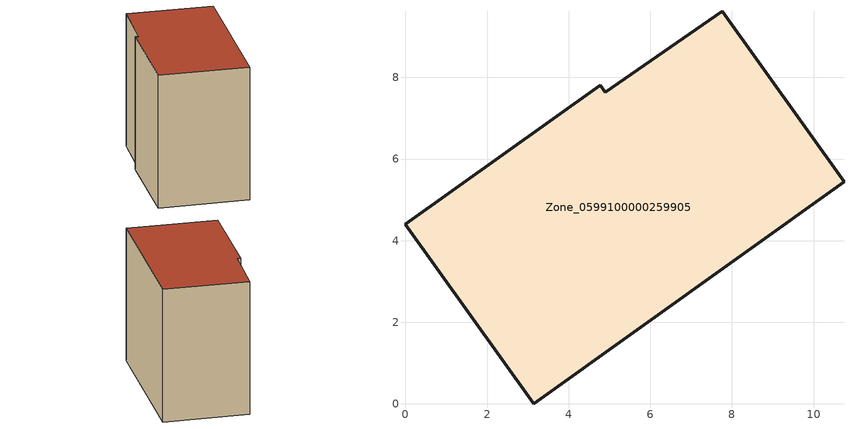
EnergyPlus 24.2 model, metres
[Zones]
Zone_0599100000259905
 floor ground (C_G): 7.76,9.63 10.74,5.45 3.14,0 0,4.4 4.78,7.81 4.9,7.64 z0
 wall outside (C_F): 3.14,0 10.74,5.45 7.76,9.63 4.9,7.64 4.78,7.81 0,4.4 3.14,0 z0:8.25
 roof outside (C_R): 10.74,5.45 7.76,9.63 4.9,7.64 4.78,7.81 0,4.4 3.14,0 z8.25
[BUILDING]
Pand.0599100000259905: North Axis=0; Terrain=City; Loads Convergence Tolerance Value=0.04; Temperature Convergence Tolerance Value=0.4; Solar Distribution=FullExterior; Maximum Number of Warmup Days=25; Minimum Number of Warmup Days=1
[Site:Location]
Rotterdam.The.Hague.AP_ZH_NLD Design_Conditions: Latitude=51.96; Longitude=4.45; Time Zone=1; Elevation=-4.5
[SITE:GROUNDTEMPERATURE:BUILDINGSURFACE]
18, 18, 18, 18, 18, 18, 18, 18, 18, 18, 18, 18
[MATERIAL] Thermal Absorptance=0.9; Solar Absorptance=0.7; Visible Absorptance=0.7
Name | Roughness | Thickness | Conductivity | Density | Specific Heat
G.TC.1975-1991 | MediumSmooth | 0.15 | 0.288461 | 540 | 1210
F.TC.1975-1991 | Rough | 0.3 | 0.230769 | 1920 | 840
R.TC.1975-1991 | MediumRough | 0.2 | 0.153846 | 1500 | 1000
[CONSTRUCTION]
C_G: G.TC.1975-1991
C_F: F.TC.1975-1991
C_R: R.TC.1975-1991
[ZONE]
Zone_0599100000259905: Type=1; Multiplier=1; Ceiling Height=Autocalculate; Volume=Autocalculate; Floor Area=autocalculate; Part of Total Floor Area=Yes
[ZONEINFILTRATION:DESIGNFLOWRATE]
Infil_Zone_0599100000259905: Zone or ZoneList or Space or SpaceList=Zone_0599100000259905; Schedule=AlwaysOn; Design Flow Rate Calculation Method=Flow/Area; Flow Rate per Floor Area=0.003; Constant Term Coefficient=1; Temperature Term Coefficient=0; Velocity Term Coefficient=0; Velocity Squared Term Coefficient=0
[HVACTEMPLATE:ZONE:IDEALLOADSAIRSYSTEM]
Zone_0599100000259905: Maximum Heating Supply Air Temperature=50; Minimum Cooling Supply Air Temperature=13; Maximum Heating Supply Air Humidity Ratio=0.0156; Minimum Cooling Supply Air Humidity Ratio=0.0077; Heating Limit=NoLimit; Cooling Limit=NoLimit; Dehumidification Control Type=ConstantSensibleHeatRatio; Cooling Sensible Heat Ratio=0.7; Dehumidification Setpoint=60; Humidification Control Type=None; Humidification Setpoint=30; Outdoor Air Method=None; Outdoor Air Flow Rate per Person=0.00944; Outdoor Air Flow Rate per Zone Floor Area=0; Outdoor Air Flow Rate per Zone=0; Demand Controlled Ventilation Type=None; Outdoor Air Economizer Type=NoEconomizer; Heat Recovery Type=None; Sensible Heat Recovery Effectiveness=0.7; Latent Heat Recovery Effectiveness=0.65
[ZONECONTROL:THERMOSTAT]
ThermostatControl_Zone_0599100000259905: Zone or ZoneList=Zone_0599100000259905; Control Type Schedule=DualSetpointControlType; Control 1=Thermostat_Zone_0599100000259905; Temperature Difference Between Cutout And Setpoint=0
[THERMOSTATSETPOINT:DUALSETPOINT]
Thermostat_Zone_0599100000259905: Heating Setpoint Temperature Schedule=HeatingSetpoint_Zone_0599100000259905; Cooling Setpoint Temperature Schedule=CoolingSetpoint_Zone_0599100000259905
[SCHEDULE:COMPACT]
HeatingSetpoint_Zone_0599100000259905: Through: 12/31, For: AllDays, Until: 24:00, 21
CoolingSetpoint_Zone_0599100000259905: Through: 12/31, For: AllDays, Until: 24:00, 24
DualSetpointControlType: Through: 12/31, For: AllDays, Until: 24:00, 4
AlwaysOn: Through: 12/31, For: AllDays, Until: 24:00, 1
